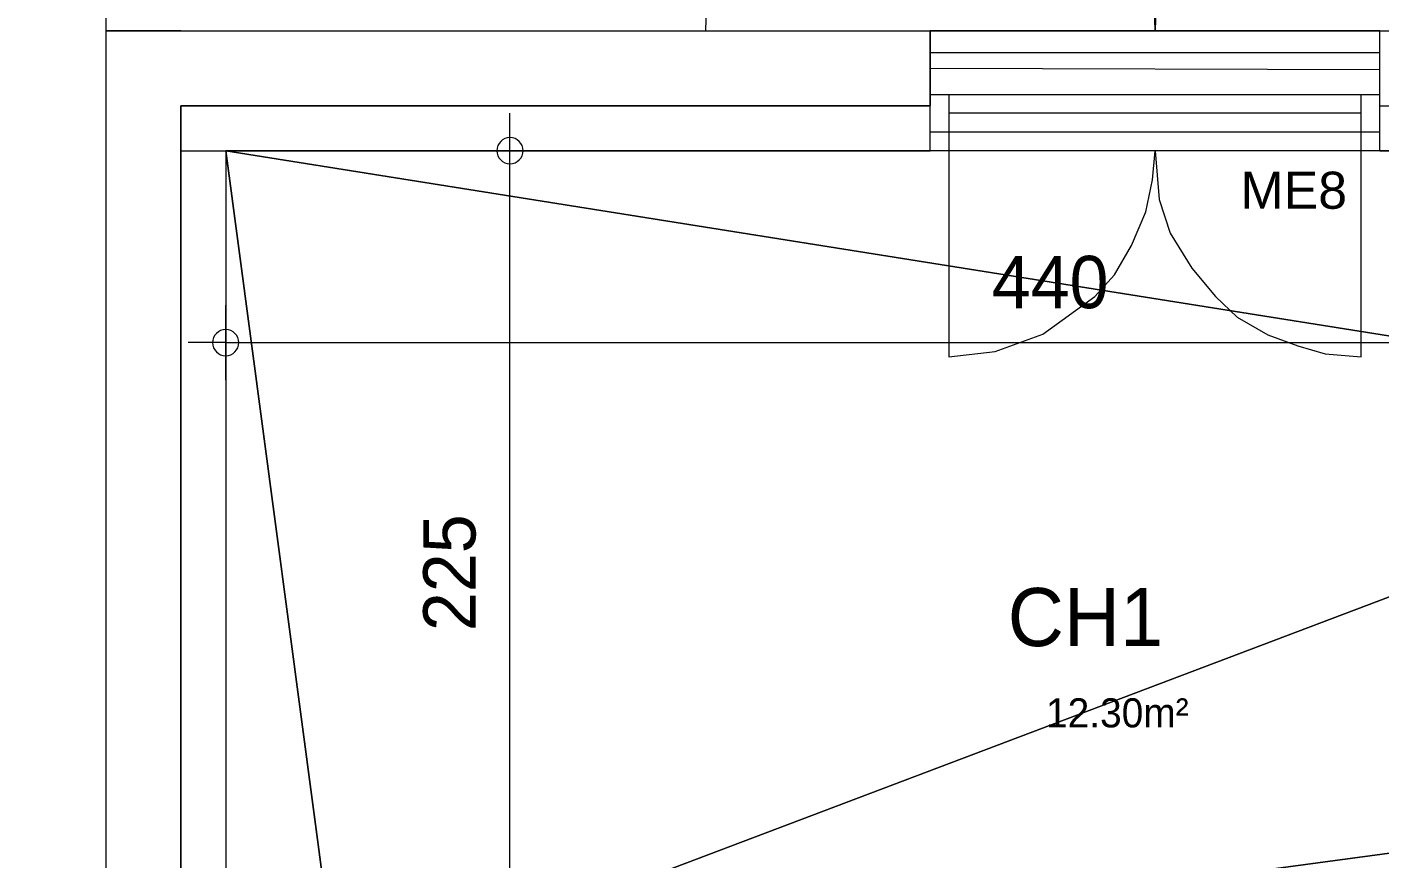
# Model space of a CAD drawing. Header units: metres. Extents: x 1.8 to 61.8, y -55.6 to -11.3.
# Drawn here: x 30.524 to 34.134, y -17.009 to -14.79 of the extents above; entities that cross this region are included whole.
import ezdxf
from ezdxf.enums import TextEntityAlignment as Align
from ezdxf.lldxf.tags import DXFTag

# ---------------------------------------------------------------- set-up
doc = ezdxf.new("R2010")
doc.units = ezdxf.units.M
doc.header["$MEASUREMENT"] = 0
for name, color, linetype in [('Calque commun', 7, 'Continuous'), ('Calque4', 7, 'Continuous'), ('Calque5', 7, 'Continuous'), ('Textes', 7, 'Continuous')]:
    doc.layers.add(name, color=color, linetype=linetype)
doc.styles.add('Arial10', font='arial.ttf', dxfattribs={"height": 0.098961})
doc.styles.add('Century Gothic14', font='GOTHIC.TTF', dxfattribs={"height": 0.139636})
doc.styles.add('Century Gothic16', font='GOTHIC.TTF', dxfattribs={"height": 0.155151})
doc.styles.add('Century Gothic9', font='GOTHIC.TTF', dxfattribs={"height": 0.077575})
tags = doc.linetypes.add('HIDDEN2', pattern=[0.1875, 0.125, -0.0625]).pattern_tags.tags
tags[6:7] = [DXFTag(74, 4), DXFTag(75, 0), DXFTag(340, '0'), DXFTag(46, 1.0), DXFTag(50, 0.0), DXFTag(44, 0.0), DXFTag(45, 0.0)]
tags[4:5] = [DXFTag(74, 4), DXFTag(75, 0), DXFTag(340, '0'), DXFTag(46, 1.0), DXFTag(50, 0.0), DXFTag(44, 0.0), DXFTag(45, 0.0)]

# ---------------------------------------------------------------- blocks, each defined once
blk = doc.blocks.new('Block52766')
at = {"layer": 'Calque commun', "color": 7, "linetype": 'Continuous', "lineweight": 18}
for p, q in [((30.9344, -14.7998), (30.7345, -14.7998)), ((30.9344, -14.9998), (30.9345, -14.9998))]:
    blk.add_line(p, q, dxfattribs=at)
at = {"layer": 'Calque commun', "color": 7, "linetype": 'Continuous', "lineweight": 9}
blk.add_line((30.9344, -15.1198), (31.0545, -15.1198), dxfattribs=at)
blk = doc.blocks.new('Block52771')
at = {"layer": 'Calque commun', "color": 7, "linetype": 'Continuous', "lineweight": 18}
for p, q in [((30.7344, -14.7998), (32.9345, -14.7998)), ((34.1345, -14.7998), (37.3344, -14.7998))]:
    blk.add_line(p, q, dxfattribs=at)
at = {"layer": 'Calque commun', "color": 7, "linetype": 'Continuous', "lineweight": 9}
for p, q in [((30.9344, -14.9998), (32.9345, -14.9998)), ((34.1345, -14.9998), (37.1344, -14.9998)), ((31.0545, -15.1198), (32.9345, -15.1198)), ((34.1345, -15.1198), (37.0144, -15.1198))]:
    blk.add_line(p, q, dxfattribs=at)
blk = doc.blocks.new('Block52772')
at = {"layer": 'Calque commun', "color": 7, "linetype": 'Continuous', "lineweight": 18}
blk.add_line((30.7344, -14.7998), (30.7344, -23.7998), dxfattribs=at)
at = {"layer": 'Calque commun', "color": 7, "linetype": 'Continuous', "lineweight": 9}
for p, q in [((30.9344, -14.9998), (30.9344, -23.5998)), ((31.0545, -15.1198), (31.0545, -23.4798))]:
    blk.add_line(p, q, dxfattribs=at)
blk = doc.blocks.new('@PRES_1_$$_1-4')
at = {"layer": 'Calque commun', "color": 5, "linetype": 'Continuous', "lineweight": 9}
for p, q in [((0, 0.32), (1.2, 0.32)), ((1.2, 0.15), (0, 0.15)), ((0.05, 0.05), (0.05, 0.15)), ((1.15, 0.15), (1.15, 0.05)), ((0.05, 0.1), (1.15, 0.1)), ((1.2, 0.05), (0, 0.05)), ((0, 0), (1.2, 0))]:
    blk.add_line(p, q, dxfattribs=at)
blk = doc.blocks.new('@PRES_1_$$_1-5')
at = {"layer": 'Calque commun', "color": 7, "linetype": 'Continuous', "lineweight": 9}
blk.add_line((0, 0), (0, 0.32), dxfattribs=at)
blk = doc.blocks.new('@PRES_1_$$_1-6')
at = {"layer": 'Calque commun', "color": 7, "linetype": 'Continuous', "lineweight": 9}
blk.add_line((0, 0), (0, 0.32), dxfattribs=at)
blk = doc.blocks.new('INTER_2D_COMB2')
at = {"layer": 'Calque4', "color": 0, "linetype": 'ByBlock', "lineweight": -2}
for name in ['@PRES_1_$$_1-4', '@PRES_1_$$_1-5']:
    blk.add_blockref(name, (0, 0), dxfattribs=at)
at = {"layer": 'Calque4', "color": 0, "linetype": 'ByBlock', "lineweight": -2, "extrusion": (0, 0, -1), "xscale": -1, "yscale": -1, "zscale": -1, "rotation": -180}
blk.add_blockref('@PRES_1_$$_1-6', (-1.2, 0), dxfattribs=at)
blk = doc.blocks.new('PLACED_COMB2')
at = {"layer": 'Calque4', "color": 0, "linetype": 'ByBlock', "lineweight": -2}
blk.add_blockref('INTER_2D_COMB2', (0, 0), dxfattribs=at)
blk = doc.blocks.new('xmodule1pdniv1-19')
at = {"layer": 'Calque commun', "color": 5, "linetype": 'Continuous', "lineweight": 9}
blk.add_arc((0, 0), 0.5, 0, 359.9994, dxfattribs=at)
blk = doc.blocks.new('xmodule1pdniv1-20')
at = {"layer": 'Calque commun', "color": 5, "linetype": 'Continuous', "lineweight": 9}
blk.add_arc((0, 0), 0.5, 0, 359.9994, dxfattribs=at)
blk = doc.blocks.new('DimLine53678')
at = {"layer": 'Calque commun', "color": 5, "linetype": 'Continuous', "lineweight": 9}
for p, q in [((31.7823, -15.9912), (31.7823, -15.8912)), ((31.8823, -15.9912), (31.6823, -15.9912)), ((31.7823, -18.2431), (31.7823, -15.9912)), ((31.6823, -18.2431), (31.8823, -18.2431)), ((31.7823, -18.2431), (31.7823, -18.3431))]:
    blk.add_line(p, q, dxfattribs=at)
at = {"layer": 'Calque commun', "color": 5, "linetype": 'Continuous', "lineweight": 9, "xscale": 0.07000000029802322, "yscale": 0.07000000029802322, "zscale": 0.07000000029802322, "rotation": 90}
for name, p in [('xmodule1pdniv1-20', (31.7823, -15.9912)), ('xmodule1pdniv1-19', (31.7823, -18.2431))]:
    blk.add_blockref(name, p, dxfattribs=at)
at = {"layer": 'Calque commun', "color": 5, "linetype": 'Continuous', "lineweight": 9, "style": 'Century Gothic14'}
blk.add_text('225', height=0.13964, rotation=90, dxfattribs=at).set_placement((31.7323, -17.1172), align=Align.BOTTOM_CENTER)
blk = doc.blocks.new('xmodule1pdniv1-79')
at = {"layer": 'Calque commun', "color": 5, "linetype": 'Continuous', "lineweight": 9}
blk.add_arc((0, 0), 0.5, 0, 359.9994, dxfattribs=at)
blk = doc.blocks.new('DimLine53934')
at = {"layer": 'Calque commun', "color": 5, "linetype": 'Continuous', "lineweight": 9}
for p, q in [((31.0238, -16.6034), (31.0238, -16.4034)), ((31.0238, -16.5034), (30.9238, -16.5034)), ((31.0238, -16.5034), (35.4237, -16.5034))]:
    blk.add_line(p, q, dxfattribs=at)
at = {"layer": 'Calque commun', "color": 5, "linetype": 'Continuous', "lineweight": 9, "xscale": 0.07000000029802322, "yscale": 0.07000000029802322, "zscale": 0.07000000029802322}
blk.add_blockref('xmodule1pdniv1-79', (31.0238, -16.5034), dxfattribs=at)
at = {"layer": 'Calque commun', "color": 5, "linetype": 'Continuous', "lineweight": 9, "style": 'Century Gothic14'}
blk.add_text('440', height=0.13964, dxfattribs=at).set_placement((33.2237, -16.4534), align=Align.BOTTOM_CENTER)
blk = doc.blocks.new('@PRES_1_$$_1-34')
at = {"layer": 'Calque commun', "color": 5, "linetype": 'Continuous', "lineweight": 9}
blk.add_line((0.05, 0.08), (0.05, 0.88), dxfattribs=at)
at = {"layer": 'Calque commun', "color": 5, "linetype": 'Continuous', "lineweight": 9, "extrusion": (0, 0, -1)}
blk.add_arc((-0.05, 0.08), 0.8, 90, 180, dxfattribs=at)
at = {"layer": 'Calque commun', "color": 5, "linetype": 'Continuous', "lineweight": 9}
mesh = blk.add_polyface(dxfattribs=at)
corners = [(0, 0), (0, 0.08), (0.05, 0.08), (0.05, 0)]
mesh.append_faces([[corners[k] for k in face] for face in [(0, 1, 2, 3)]], dxfattribs={"color": 5})
mesh = blk.add_polyface(dxfattribs=at)
corners = [(0.85, 0), (0.85, 0.08), (0.9, 0.08), (0.9, 0)]
mesh.append_faces([[corners[k] for k in face] for face in [(0, 1, 2, 3)]], dxfattribs={"color": 5})
blk = doc.blocks.new('@PRES_1_$$_1-35')
at = {"layer": 'Calque commun', "color": 7, "linetype": 'Continuous', "lineweight": 9}
blk.add_line((0, 0), (0, 0.08), dxfattribs=at)
blk = doc.blocks.new('@PRES_1_$$_1-36')
at = {"layer": 'Calque commun', "color": 7, "linetype": 'Continuous', "lineweight": 9}
blk.add_line((0, 0), (0, 0.08), dxfattribs=at)
blk = doc.blocks.new('INTER_2D_COMB12')
at = {"layer": 'Calque5', "color": 0, "linetype": 'ByBlock', "lineweight": -2}
for name in ['@PRES_1_$$_1-34', '@PRES_1_$$_1-35']:
    blk.add_blockref(name, (0, 0), dxfattribs=at)
at = {"layer": 'Calque5', "color": 0, "linetype": 'ByBlock', "lineweight": -2, "extrusion": (0, 0, -1), "xscale": -1, "yscale": -1, "zscale": -1, "rotation": -180}
blk.add_blockref('@PRES_1_$$_1-36', (-0.9, 0), dxfattribs=at)
blk = doc.blocks.new('PLACED_COMB12')
at = {"layer": 'Calque5', "color": 0, "linetype": 'ByBlock', "lineweight": -2}
blk.add_blockref('INTER_2D_COMB12', (0, 0), dxfattribs=at)
blk = doc.blocks.new('xmodule1pdniv1-127')
at = {"layer": 'Calque commun', "color": 5, "linetype": 'Continuous', "lineweight": 9}
for name in ['DimLine53678', 'DimLine53934']:
    blk.add_blockref(name, (0, 0), dxfattribs=at)
at = {"layer": 'Calque commun', "color": 0, "linetype": 'ByBlock', "lineweight": -2, "extrusion": (0, 0, -1), "xscale": -1, "yscale": -1, "zscale": -1, "rotation": -180}
blk.add_blockref('PLACED_COMB12', (-34.8765, -18.6713), dxfattribs=at)
at = {"layer": 'Textes', "color": 5, "linetype": 'ByBlock', "lineweight": -2, "style": 'Century Gothic16'}
blk.add_text('CH1', height=0.15515, dxfattribs=at).set_placement((33.5256, -17.158), align=Align.TOP_RIGHT)
at = {"layer": 'Textes', "color": 9, "linetype": 'ByBlock', "lineweight": -2, "style": 'Century Gothic9'}
blk.add_text('12.30m²', height=0.07758, dxfattribs=at).set_placement((33.5933, -17.4523), align=Align.TOP_RIGHT)
at = {"layer": 'Calque commun', "color": 9, "linetype": 'Continuous', "lineweight": 9}
mesh = blk.add_polyface(dxfattribs=at)
corners = [(31.3237, -18.2431), (31.3237, -18.5913), (35.4237, -17.6913), (35.4237, -16.6913), (36.0237, -16.6913), (36.0237, -15.9912), (36.0237, -18.5913), (31.0238, -15.9912), (36.0237, -17.6913), (31.0238, -18.2438)]
mesh.append_faces([[corners[k] for k in face] for face in [(0, 3, 7)]], dxfattribs={"vtx0": -1, "vtx1": -1, "vtx2": -1, "color": 9})
mesh.append_faces([[corners[k] for k in face] for face in [(0, 2, 3), (3, 5, 7)]], dxfattribs={"vtx0": -1, "vtx2": -1, "color": 9})
mesh.append_faces([[corners[k] for k in face] for face in [(8, 2, 6), (9, 0, 7)]], dxfattribs={"vtx1": -1, "color": 9})
mesh.append_faces([[corners[k] for k in face] for face in [(0, 1, 2), (1, 6, 2)]], dxfattribs={"vtx1": -1, "vtx2": -1, "color": 9})
mesh.append_faces([[corners[k] for k in face] for face in [(3, 4, 5)]], dxfattribs={"vtx2": -1, "color": 9})

msp = doc.modelspace()

# ---------------------------------------------------------------- linework, layer by layer
at = {"layer": 'Calque commun', "color": 12, "linetype": 'Continuous', "lineweight": 18}
for points in [[(32.9345, -14.7998, 0), (32.9345, -14.9998, 0), (30.9344, -14.9998, 0), (30.9344, -18.8504, 0), (30.9344, -18.8504, 0)], [(30.9344, -23.5998, 0), (30.9344, -23.5998, 0), (30.9344, -14.9998, 0)]]:
    msp.add_polyline3d(points, dxfattribs=at)
at = {"layer": 'Calque commun', "color": 7, "linetype": 'Continuous', "lineweight": 9}
msp.add_polyline3d([(32.9844, -15.0198, 0), (32.9844, -15.6698, 0), (33.1079, -15.6558, 0), (33.2351, -15.609, 0), (33.3734, -15.5088, 0), (33.4262, -15.4511, 0), (33.4711, -15.3731, 0), (33.5101, -15.2833, 0), (33.5276, -15.1975, 0), (33.5345, -15.1198, 0), (33.5452, -15.2502, 0), (33.5744, -15.3399, 0), (33.6329, -15.4335, 0), (33.6955, -15.5087, 0), (33.7538, -15.5642, 0), (33.8357, -15.611, 0), (33.9157, -15.6402, 0), (33.9879, -15.6617, 0), (34.0844, -15.6698, 0), (34.0844, -15.0198, 0)], dxfattribs=at)
for centre in [(32.9345, -14.7998), (34.1345, -14.7998)]:
    msp.add_arc(centre, 0.6, 0, 180, dxfattribs=at)

# ---------------------------------------------------------------- block references
at = {"layer": 'Calque commun', "color": 0, "linetype": 'ByBlock', "lineweight": -2}
for name, p in [('Block52771', (0, 0)), ('Block52772', (0, 0)), ('Block52766', (0, 0)), ('xmodule1pdniv1-127', (0.0307, 0.8714))]:
    msp.add_blockref(name, p, dxfattribs=at)
at = {"layer": 'Calque commun', "color": 0, "linetype": 'ByBlock', "lineweight": -2, "extrusion": (0, 0, -1), "xscale": -1, "yscale": -1, "zscale": -1, "rotation": -180}
msp.add_blockref('PLACED_COMB2', (-34.1345, -15.1198), dxfattribs=at)

# ---------------------------------------------------------------- texts
at = {"layer": 'Textes', "color": 5, "linetype": 'ByBlock', "lineweight": -2, "style": 'Arial10'}
msp.add_text('ME8', height=0.09896, dxfattribs=at).set_placement((33.7625, -15.3045), align=Align.BOTTOM_LEFT)

# ---------------------------------------------------------------- meshes
at = {"layer": 'Calque commun', "color": 7, "linetype": 'Continuous', "lineweight": 9}
mesh = msp.add_polyface(dxfattribs=at)
corners = [(61.7636, -11.3086), (1.7636, -11.3086), (1.7636, -53.3086), (61.7636, -53.3086)]
mesh.append_faces([[corners[k] for k in face] for face in [(0, 1, 2, 3)]], dxfattribs={"color": 7})
at = {"layer": 'Calque commun', "color": 16, "linetype": 'HIDDEN2', "lineweight": 9}
mesh = msp.add_polyface(dxfattribs=at)
corners = [(30.7345, -14.7998), (37.3344, -14.7998), (37.3344, -14.5998), (30.7345, -14.5998)]
mesh.append_faces([[corners[k] for k in face] for face in [(0, 1, 2, 3)]], dxfattribs={"color": 16})
at = {"layer": 'Calque commun', "color": 7, "linetype": 'Continuous', "lineweight": 9}
mesh = msp.add_polyface(dxfattribs=at)
corners = [(34.1345, -14.8589), (32.9345, -14.8589), (32.9345, -14.8998), (34.1345, -14.9035)]
mesh.append_faces([[corners[k] for k in face] for face in [(0, 1, 2, 3)]], dxfattribs={"color": 7})

doc.saveas('drawing.dxf')
